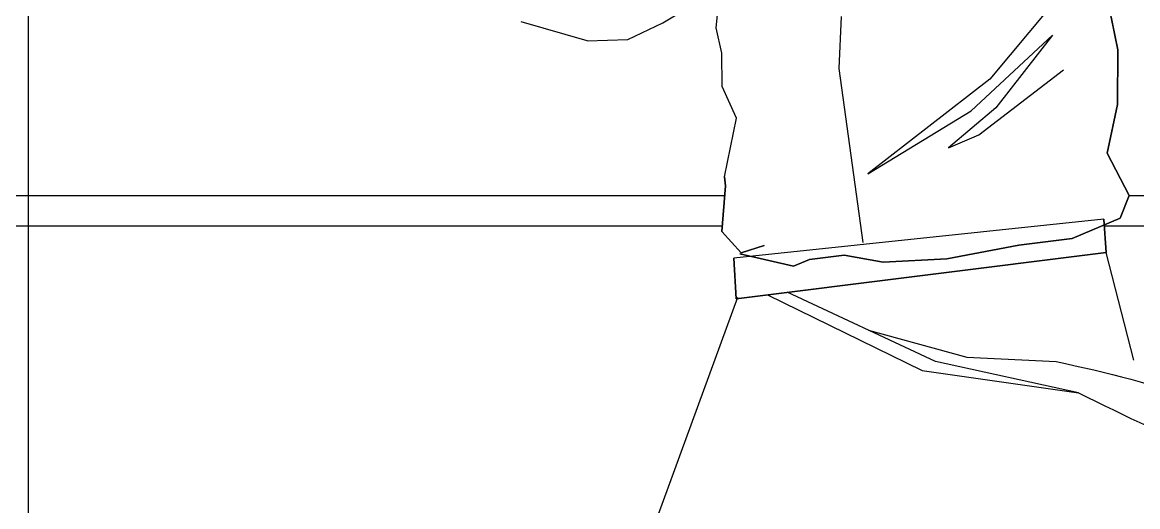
# Model space of a CAD drawing. Header units: millimetres. Extents: x -346728 to 1320345, y -537202 to -385966.
# Drawn here: x 829374 to 834715, y -497463 to -495144 of the extents above; entities that cross this region are included whole.
import ezdxf

# ---------------------------------------------------------------- set-up
doc = ezdxf.new("R2010")
doc.units = ezdxf.units.MM
doc.header["$LTSCALE"] = 100
doc.layers.add('manh', color=4, linetype='Continuous')

msp = doc.modelspace()

# ---------------------------------------------------------------- linework, layer by layer
at = {"layer": 'manh', "color": 8}
for p, q in [((829402, -491536.7, -881.1), (829402, -497054.2, -881.1)), ((828860.6, -495973.6, -881.1), (832738, -495973.6, -881.1)), ((834673, -495973.6, -881.1), (838379.6, -495973.6, -881.1)), ((828860.6, -496117.3, -881.1), (832726.2, -496117.3, -881.1)), ((834554.5, -496117.3, -881.1), (838253.9, -496117.3, -881.1)), ((829402, -497054.2, -881.1), (829402, -503987.2, -881.1))]:
    msp.add_line(p, q, dxfattribs=at)
at = {"layer": 'manh', "color": 33}
for p, q in [((834558.7, -494974.9, -881.1), (834619.5, -495274.7, -881.1)), ((834619.5, -495274.7, -881.1), (834558.7, -494974.9, -881.1)), ((834558.7, -494974.9, -881.1), (834619.5, -495274.7, -881.1)), ((832441.2, -495145.5, -881.1), (832694.6, -494993.5, -881.1)), ((832695.7, -495169.7, -881.1), (832709.5, -495044.4, -881.1)), ((834290.6, -495076.2, -881.1), (834007.1, -495415.6, -881.1)), ((832078.2, -495232.6, -881.1), (831762.5, -495141.9, -881.1)), ((833295.2, -495115.3, -881.1), (833283.9, -495364.8, -881.1)), ((832274.2, -495225.3, -881.1), (832441.2, -495145.5, -881.1)), ((832723.3, -495291.5, -881.1), (832695.7, -495169.7, -881.1)), ((832078.2, -495232.6, -881.1), (832274.2, -495225.3, -881.1)), ((833917.5, -495567.9, -881.1), (834306.6, -495204.5, -881.1)), ((834306.6, -495204.5, -881.1), (834035.2, -495553.2, -881.1)), ((832724.8, -495451.7, -881.1), (832723.3, -495291.5, -881.1)), ((834619.5, -495274.7, -881.1), (834618.9, -495537, -881.1)), ((834618.9, -495537, -881.1), (834619.5, -495274.7, -881.1)), ((834619.5, -495274.7, -881.1), (834618.9, -495537, -881.1)), ((833283.9, -495364.8, -881.1), (833398.8, -496197.3, -881.1)), ((833953.6, -495682.8, -881.1), (834360, -495371.5, -881.1)), ((832793, -495601.9, -881.1), (832724.8, -495451.7, -881.1)), ((834007.1, -495415.6, -881.1), (833422.9, -495868.6, -881.1)), ((833422.9, -495868.6, -881.1), (833917.5, -495567.9, -881.1)), ((834035.2, -495553.2, -881.1), (833809.2, -495744.3, -881.1)), ((834618.9, -495537, -881.1), (834567.9, -495770.5, -881.1)), ((834567.9, -495770.5, -881.1), (834618.9, -495537, -881.1)), ((834618.9, -495537, -881.1), (834567.9, -495770.5, -881.1)), ((832736.3, -495882.9, -881.1), (832793, -495601.9, -881.1)), ((833809.2, -495744.3, -881.1), (833953.6, -495682.8, -881.1)), ((834567.9, -495770.5, -881.1), (834673.3, -495972.8, -881.1)), ((834673.3, -495972.8, -881.1), (834567.9, -495770.5, -881.1)), ((834567.9, -495770.5, -881.1), (834673.3, -495972.8, -881.1)), ((834552.3, -496086.5, -881.1), (832781.6, -496272.7, -881.1)), ((834630.2, -496081.8, -881.1), (834401.8, -496178.9, -881.1)), ((834401.8, -496178.9, -881.1), (834630.2, -496081.8, -881.1)), ((834630.2, -496081.8, -881.1), (834401.8, -496178.9, -881.1)), ((834563.8, -496245.5, -881.1), (834552.3, -496086.5, -881.1)), ((834552.3, -496086.5, -881.1), (834563.8, -496245.5, -881.1)), ((834563.8, -496245.5, -881.1), (834552.3, -496086.5, -881.1)), ((832816.9, -496247, -881.1), (832926, -496211.6, -881.1)), ((832926, -496211.6, -881.1), (832816.9, -496247, -881.1)), ((834145.2, -496210.9, -881.1), (833800.9, -496275.6, -881.1)), ((833800.9, -496275.6, -881.1), (834145.2, -496210.9, -881.1)), ((834145.2, -496210.9, -881.1), (833800.9, -496275.6, -881.1)), ((834401.8, -496178.9, -881.1), (834145.2, -496210.9, -881.1)), ((834145.2, -496210.9, -881.1), (834401.8, -496178.9, -881.1)), ((834401.8, -496178.9, -881.1), (834145.2, -496210.9, -881.1)), ((832792.4, -496466.8, -881.1), (834563.8, -496245.5, -881.1)), ((834563.8, -496245.5, -881.1), (832792.4, -496466.8, -881.1)), ((832792.4, -496466.8, -881.1), (834563.8, -496245.5, -881.1)), ((833066.9, -496310.5, -881.1), (832809.1, -496252.5, -881.1)), ((832809.1, -496252.5, -881.1), (833066.9, -496310.5, -881.1)), ((833066.9, -496310.5, -881.1), (832809.1, -496252.5, -881.1)), ((833309.3, -496258.5, -881.1), (833143.2, -496279.3, -881.1)), ((833143.2, -496279.3, -881.1), (833309.3, -496258.5, -881.1)), ((833309.3, -496258.5, -881.1), (833143.2, -496279.3, -881.1)), ((833495.5, -496292.1, -881.1), (833309.3, -496258.5, -881.1)), ((833309.3, -496258.5, -881.1), (833495.5, -496292.1, -881.1)), ((833495.5, -496292.1, -881.1), (833309.3, -496258.5, -881.1)), ((834695.6, -496761.8, -881.1), (834563.8, -496245.5, -881.1)), ((832781.6, -496272.7, -881.1), (832792.4, -496466.8, -881.1)), ((832792.4, -496466.8, -881.1), (832781.6, -496272.7, -881.1)), ((832781.6, -496272.7, -881.1), (832792.4, -496466.8, -881.1)), ((833143.2, -496279.3, -881.1), (833066.9, -496310.5, -881.1)), ((833066.9, -496310.5, -881.1), (833143.2, -496279.3, -881.1)), ((833143.2, -496279.3, -881.1), (833066.9, -496310.5, -881.1)), ((833800.9, -496275.6, -881.1), (833495.5, -496292.1, -881.1)), ((833495.5, -496292.1, -881.1), (833800.9, -496275.6, -881.1)), ((833800.9, -496275.6, -881.1), (833495.5, -496292.1, -881.1)), ((832797.9, -496460.6, -881.1), (832032.7, -498558.3, -881.1)), ((832942.7, -496448, -881.1), (833683.1, -496810.7, -881.1)), ((833747.3, -496768, -881.1), (833036.2, -496436.3, -881.1)), ((833426.5, -496618.3, -881.1), (833897, -496746.6, -881.1)), ((834431.7, -496917.6, -881.1), (833747.3, -496768, -881.1)), ((833897, -496746.6, -881.1), (834324.8, -496768, -881.1)), ((833683.1, -496810.7, -881.1), (834431.7, -496917.6, -881.1))]:
    msp.add_line(p, q, dxfattribs=at)
at = {"layer": 'manh', "color": 7, "linetype": 'Continuous'}
for p, q in [((832741.8, -495927.3, -881.1), (832736.3, -495882.9, -881.1)), ((832736.3, -495882.9, -881.1), (832741.8, -495927.3, -881.1)), ((832741.8, -495927.3, -881.1), (832736.3, -495882.9, -881.1)), ((832723.9, -496145, -881.1), (832741.8, -495927.3, -881.1)), ((832741.8, -495927.3, -881.1), (832723.9, -496145, -881.1)), ((832723.9, -496145, -881.1), (832741.8, -495927.3, -881.1)), ((834673.3, -495972.8, -881.1), (834630.2, -496081.8, -881.1)), ((834630.2, -496081.8, -881.1), (834673.3, -495972.8, -881.1)), ((834673.3, -495972.8, -881.1), (834630.2, -496081.8, -881.1)), ((832816.9, -496247, -881.1), (832723.9, -496145, -881.1)), ((832723.9, -496145, -881.1), (832816.9, -496247, -881.1)), ((832816.9, -496247, -881.1), (832723.9, -496145, -881.1))]:
    msp.add_line(p, q, dxfattribs=at)
at = {"layer": 'manh', "color": 33}
for points in [[(834324.8, -496768), (835028.7, -496971.9), (835558.4, -497202.5), (835965.8, -497243.2), (836359.6, -497283.9), (836739.9, -497270.3), (836970.8, -497270.3), (837228.8, -497202.5), (837391.8, -497134.7), (837744.9, -496836.2), (837826.4, -496795.5), (837907.8, -496714.1), (838016.5, -496564.9), (838070.8, -496469.9), (838203, -496384.6)], [(834431.7, -496917.6), (835802.8, -497406), (836101.6, -497419.6), (836427.5, -497419.6), (837052.2, -497419.6), (837500.4, -497256.8), (837772, -497066.8), (837907.8, -496931.2), (838016.5, -496795.5), (838125.1, -496659.9), (838220.2, -496524.2), (838251.6, -496421.3)]]:
    msp.add_spline(points, degree=3, dxfattribs=at)

doc.saveas('drawing.dxf')
